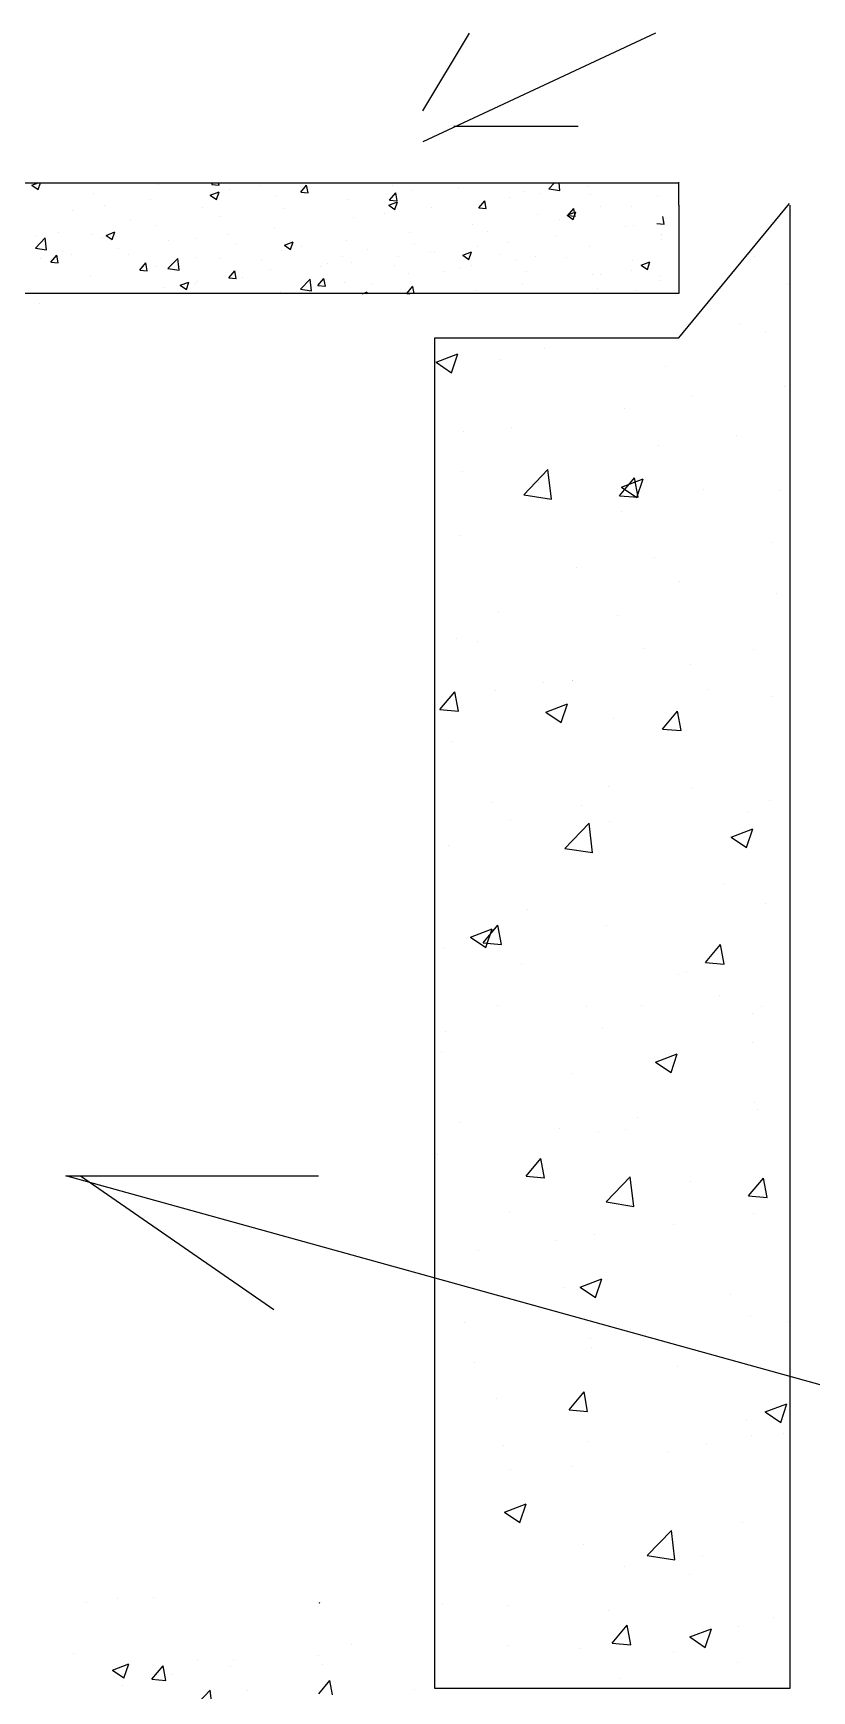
# Model space of a CAD drawing. Extents: x 0.035 to 0.854, y 0.057 to 0.57.
# Drawn here: x 0.58919 to 0.60224, y 0.16563 to 0.19342 of the extents above; entities that cross this region are included whole.
import ezdxf

# ---------------------------------------------------------------- set-up
doc = ezdxf.new("R2010")
doc.units = 0
doc.header["$LTSCALE"] = 500
doc.header["$MEASUREMENT"] = 0
doc.layers.get('0').update_dxf_attribs({"linetype": 'CONTINUOUS'})

# ---------------------------------------------------------------- blocks, each defined once
blk = doc.blocks.new('*X45')
at = {"color": 0}
for p, q in [((13725.8, 2346.7), (13725.8, 2346.7)), ((13568.6, 2326), (13568.6, 2326)), ((13631.1, 2334.2), (13631.1, 2334.2)), ((13829.8, 2322.6), (13829.8, 2322.6)), ((13410.7, 2305.2), (13410.7, 2305.2)), ((13856.6, 2300.8), (13856.6, 2300.8)), ((13253.4, 2284.5), (13253.4, 2284.5)), ((13316, 2292.7), (13316, 2292.7)), ((13817.9, 2268.9), (13817.9, 2268.9)), ((13838.6, 2261.8), (13838.6, 2261.8)), ((13573.1, 2237.3), (13590.6, 2244.1)), ((13585.6, 2228.9), (13590.7, 2244)), ((13660.1, 2248.1), (13660.1, 2248.1)), ((13573.1, 2237.3), (13585.6, 2228.9)), ((13624.4, 2239.5), (13624.4, 2239.5)), ((13757.9, 2233.8), (13757.9, 2233.8)), ((13853.5, 2217.5), (13853.5, 2217.5)), ((13779.5, 2210.1), (13779.5, 2210.1)), ((13725.2, 2199.9), (13725.2, 2199.9)), ((13595.3, 2181.2), (13595.3, 2181.2)), ((13633.7, 2185.1), (13633.7, 2185.1)), ((13814.8, 2178.5), (13814.8, 2178.5)), ((13752.2, 2170.3), (13752.2, 2170.3)), ((13643.8, 2130.5), (13663.2, 2150.8)), ((13666, 2127.1), (13663.2, 2150.8)), ((13594.3, 2149.5), (13594.3, 2149.5)), ((13655.4, 2140.3), (13655.4, 2140.3)), ((13720.8, 2129.8), (13732.9, 2144.2)), ((13722.4, 2136.7), (13739.9, 2143.4)), ((13735.8, 2128.5), (13732.9, 2144.2)), ((13734.8, 2128.3), (13739.9, 2143.4)), ((13643.8, 2130.5), (13666, 2127.1)), ((13720.8, 2129.8), (13735.8, 2128.5)), ((13722.4, 2136.7), (13734.8, 2128.3)), ((13788.9, 2134.7), (13788.9, 2134.7)), ((13850.5, 2134.3), (13850.5, 2134.3)), ((13722.1, 2116.7), (13722.1, 2116.7)), ((13592.3, 2098), (13592.3, 2098)), ((13843.7, 2092.4), (13843.7, 2092.4)), ((13686.4, 2071.7), (13686.4, 2071.7)), ((13749, 2079.9), (13749, 2079.9)), ((13769.2, 2060.9), (13769.2, 2060.9)), ((13847.5, 2051.1), (13847.5, 2051.1)), ((13623.4, 2035.9), (13623.4, 2035.9)), ((13719.1, 2033.5), (13719.1, 2033.5)), ((13589.2, 2014.7), (13589.2, 2014.7)), ((13606.7, 2012.6), (13606.7, 2012.6)), ((13740.2, 2006.9), (13740.2, 2006.9)), ((13829.1, 2006), (13829.1, 2006)), ((13777.9, 1993.8), (13777.9, 1993.8)), ((13659.5, 1979), (13659.5, 1979)), ((13683.2, 1981.3), (13683.2, 1981.3)), ((13683.3, 1981), (13683.3, 1981)), ((13576.2, 1957.5), (13588.2, 1971.8)), ((13591.1, 1956.1), (13588.2, 1971.8)), ((13620.6, 1973.1), (13620.6, 1973.1)), ((13792.9, 1973.4), (13792.9, 1973.4)), ((13844.4, 1967.9), (13844.4, 1967.9)), ((13576.2, 1957.5), (13591.1, 1956.2)), ((13661.5, 1955.4), (13679, 1962.1)), ((13661.5, 1955.4), (13674, 1947)), ((13674, 1947), (13679, 1962.1)), ((13716.1, 1950.3), (13716.1, 1950.3)), ((13755.5, 1941.8), (13767.6, 1956.1)), ((13770.5, 1940.5), (13767.6, 1956.1)), ((13755.5, 1941.8), (13770.5, 1940.5)), ((13586.2, 1931.5), (13586.2, 1931.5)), ((13712.1, 1895.2), (13712.1, 1895.2)), ((13778.8, 1893.5), (13778.8, 1893.5)), ((13841.4, 1884.6), (13841.4, 1884.6)), ((13617.5, 1882.7), (13617.5, 1882.7)), ((13690.5, 1879.9), (13690.5, 1879.9)), ((13823.9, 1874.2), (13823.9, 1874.2)), ((13633, 1868.5), (13633, 1868.5)), ((13676.9, 1845.6), (13696.4, 1865.9)), ((13699.2, 1842.1), (13696.4, 1865.9)), ((13713, 1867), (13713, 1867)), ((13810.8, 1854.7), (13828.3, 1861.5)), ((13823.2, 1846.3), (13828.3, 1861.4)), ((13583.2, 1848.3), (13583.2, 1848.3)), ((13676.9, 1845.6), (13699.2, 1842.2)), ((13810.8, 1854.7), (13823.2, 1846.3)), ((13804.3, 1817.4), (13804.3, 1817.4)), ((13646.4, 1796.6), (13646.4, 1796.6)), ((13838.3, 1801.4), (13838.3, 1801.4)), ((13600.7, 1774.1), (13618.2, 1780.8)), ((13610.9, 1769.4), (13622.9, 1783.8)), ((13613.1, 1765.7), (13618.2, 1780.8)), ((13625.8, 1768.1), (13622.9, 1783.8)), ((13710, 1783.8), (13710, 1783.8)), ((13580.1, 1765.1), (13580.1, 1765.1)), ((13600.7, 1774.1), (13613.1, 1765.7)), ((13610.9, 1769.4), (13625.8, 1768.1)), ((13790.2, 1753.7), (13802.3, 1768.1)), ((13805.1, 1752.4), (13802.3, 1768.1)), ((13641.8, 1752.1), (13641.8, 1752.1)), ((13790.2, 1753.7), (13805.1, 1752.4)), ((13768.4, 1744.3), (13768.4, 1744.3)), ((13775.2, 1746.5), (13775.2, 1746.5)), ((13801.1, 1727), (13801.1, 1727)), ((13622.7, 1719.3), (13622.7, 1719.3)), ((13694.5, 1718.5), (13694.5, 1718.5)), ((13738.5, 1718.8), (13738.5, 1718.8)), ((13828, 1712.9), (13828, 1712.9)), ((13835.3, 1718.2), (13835.3, 1718.2)), ((13580.6, 1698), (13580.6, 1698)), ((13706.9, 1700.6), (13706.9, 1700.6)), ((13828.4, 1689.5), (13828.4, 1689.5)), ((13577.1, 1681.9), (13577.1, 1681.9)), ((13749.9, 1673.4), (13767.4, 1680.2)), ((13749.9, 1673.4), (13762.4, 1665.1)), ((13762.4, 1665), (13767.4, 1680.2)), ((13682.6, 1664.4), (13682.6, 1664.4)), ((13830, 1640.9), (13830, 1640.9)), ((13832.3, 1635), (13832.3, 1635)), ((13592, 1625), (13592, 1625)), ((13672.7, 1620.2), (13672.7, 1620.2)), ((13703.9, 1617.4), (13703.9, 1617.4)), ((13725.5, 1619.4), (13725.5, 1619.4)), ((13735.3, 1628.4), (13735.3, 1628.4)), ((13574, 1598.6), (13574, 1598.6)), ((13645.6, 1581.4), (13657.6, 1595.7)), ((13660.5, 1580), (13657.6, 1595.7)), ((13645.6, 1581.4), (13660.5, 1580.1)), ((13710.1, 1560.7), (13729.5, 1581)), ((13732.3, 1557.2), (13729.5, 1581)), ((13778, 1576.9), (13778, 1576.9)), ((13824.9, 1565.7), (13836.9, 1580)), ((13839.8, 1564.4), (13836.9, 1580)), ((13824.9, 1565.7), (13839.8, 1564.4)), ((13632.2, 1551.9), (13632.2, 1551.9)), ((13710.1, 1560.7), (13732.3, 1557.2)), ((13829.2, 1551.8), (13829.2, 1551.8)), ((13764.2, 1542.3), (13764.2, 1542.3)), ((13669.5, 1529.8), (13669.5, 1529.8)), ((13700.9, 1534.2), (13700.9, 1534.2)), ((13607, 1521.6), (13607, 1521.6)), ((13689.1, 1492.2), (13706.6, 1498.9)), ((13701.5, 1483.8), (13706.6, 1498.9)), ((13676.8, 1491.7), (13676.8, 1491.7)), ((13689.1, 1492.2), (13701.5, 1483.8)), ((13810.3, 1486), (13810.3, 1486)), ((13596.1, 1463.7), (13596.1, 1463.7)), ((13729.5, 1458.1), (13729.5, 1458.1)), ((13826.2, 1468.5), (13826.2, 1468.5)), ((13856.3, 1464.4), (13856.3, 1464.4)), ((13697.8, 1450.9), (13697.8, 1450.9)), ((13698.5, 1443.7), (13698.5, 1443.7)), ((13603.8, 1431.2), (13603.8, 1431.2)), ((13767.7, 1427.8), (13767.7, 1427.8)), ((13621.9, 1402.7), (13621.9, 1402.7)), ((13680.3, 1393.3), (13692.3, 1407.7)), ((13695.2, 1392), (13692.3, 1407.7)), ((13680.3, 1393.3), (13695.2, 1392)), ((13838.3, 1391.5), (13855.8, 1398.2)), ((13838.3, 1391.5), (13850.8, 1383.1)), ((13850.8, 1383.1), (13855.8, 1398.2)), ((13823.1, 1385.3), (13823.1, 1385.3)), ((13627.1, 1364.6), (13627.1, 1364.6)), ((13694.8, 1367.7), (13694.8, 1367.7)), ((13790.6, 1365.8), (13790.6, 1365.8)), ((13827.6, 1372.9), (13827.6, 1372.9)), ((13853.2, 1374.1), (13853.2, 1374.1)), ((13760.5, 1358.9), (13760.5, 1358.9)), ((13632.7, 1345.1), (13632.7, 1345.1)), ((13681.8, 1347.9), (13681.8, 1347.9)), ((13628.3, 1310.9), (13645.8, 1317.6)), ((13628.3, 1310.9), (13640.7, 1302.5)), ((13640.7, 1302.5), (13645.8, 1317.6)), ((13743.2, 1275.8), (13762.7, 1296.1)), ((13765.4, 1272.3), (13762.7, 1296.1)), ((13820.1, 1302.1), (13820.1, 1302.1)), ((13691.7, 1284.5), (13691.7, 1284.5)), ((13743.2, 1275.8), (13765.4, 1272.3)), ((13787.4, 1275.5), (13787.4, 1275.5)), ((13724.8, 1267.2), (13724.8, 1267.2)), ((13777.3, 1260.4), (13777.3, 1260.4)), ((13578.4, 1236.8), (13578.4, 1236.8)), ((13631.5, 1235.3), (13631.5, 1235.3)), ((13711.9, 1231.2), (13711.9, 1231.2)), ((13714.9, 1205.3), (13727, 1219.6)), ((13729.9, 1204), (13727, 1219.6)), ((13777.5, 1210.2), (13795, 1216.9)), ((13789.9, 1201.8), (13795, 1216.9)), ((13817.1, 1218.9), (13817.1, 1218.9)), ((13845.3, 1225.5), (13845.3, 1225.5)), ((13631.1, 1203.2), (13631.1, 1203.2)), ((13714.9, 1205.3), (13729.9, 1204)), ((13777.5, 1210.2), (13789.9, 1201.8)), ((13688.7, 1201.3), (13688.7, 1201.3)), ((13764.6, 1197.6), (13764.6, 1197.6)), ((13816.3, 1189.3), (13816.3, 1189.3)), ((13721.6, 1176.9), (13721.6, 1176.9)), ((13659, 1168.6), (13659, 1168.6))]:
    blk.add_line(p, q, dxfattribs=at)
blk = doc.blocks.new('*X46')
at = {"color": 0}
for p, q in [((13247.5, 2379.9), (13252.5, 2381.8)), ((13247.5, 2379.9), (13252.5, 2376.5)), ((13252.5, 2376.5), (13254.3, 2381.8)), ((13349.3, 2380.7), (13349.3, 2380.7)), ((13392.3, 2380.6), (13393.3, 2381.8)), ((13392.3, 2380.6), (13398.3, 2380.1)), ((13398.3, 2380), (13397.9, 2381.8)), ((13431.6, 2379.9), (13431.6, 2379.9)), ((13464, 2374.3), (13468.8, 2380.1)), ((13470, 2373.8), (13468.8, 2380)), ((13537.6, 2379.6), (13537.6, 2379.6)), ((13603.8, 2381.8), (13603.8, 2381.8)), ((13664, 2377.1), (13668.5, 2381.8)), ((13672.9, 2375.8), (13672.2, 2381.8)), ((13695.3, 2378.7), (13695.3, 2378.7)), ((13297.4, 2373.2), (13297.4, 2373.2)), ((13343.4, 2368.3), (13343.4, 2368.3)), ((13391.2, 2371.9), (13398.2, 2374.6)), ((13391.2, 2371.9), (13396.2, 2368.5)), ((13396.2, 2368.5), (13398.2, 2374.6)), ((13406.6, 2376.6), (13406.6, 2376.6)), ((13443.4, 2372.1), (13443.4, 2372.1)), ((13464, 2374.3), (13470, 2373.8)), ((13501.9, 2368.4), (13501.9, 2368.4)), ((13535, 2363.9), (13542, 2366.6)), ((13535.7, 2368), (13540.6, 2373.8)), ((13535.7, 2368), (13541.7, 2367.5)), ((13539.9, 2360.5), (13542, 2366.5)), ((13541.7, 2367.5), (13540.6, 2373.8)), ((13553.2, 2375.4), (13553.2, 2375.4)), ((13590.9, 2377.4), (13590.9, 2377.4)), ((13607.5, 2361.8), (13612.3, 2367.5)), ((13613.5, 2361.2), (13612.3, 2367.5)), ((13632.4, 2370.4), (13632.4, 2370.4)), ((13644.3, 2375.1), (13644.3, 2375.1)), ((13657.4, 2373.7), (13657.4, 2373.7)), ((13664, 2377.1), (13672.9, 2375.8)), ((13697.7, 2372.9), (13697.7, 2372.9)), ((13751.1, 2370.6), (13751.1, 2370.6)), ((13280.5, 2360), (13280.5, 2360)), ((13305.6, 2363.3), (13305.6, 2363.3)), ((13326.8, 2352.1), (13326.8, 2352.1)), ((13385.1, 2362.1), (13385.1, 2362.1)), ((13399.4, 2354.5), (13399.4, 2354.5)), ((13450, 2360.9), (13450, 2360.9)), ((13506.3, 2353.8), (13506.3, 2353.8)), ((13531.4, 2357.1), (13531.4, 2357.1)), ((13535, 2363.9), (13539.9, 2360.5)), ((13569.3, 2362.1), (13569.3, 2362.1)), ((13607.5, 2361.8), (13613.4, 2361.2)), ((13654.5, 2356), (13654.5, 2356)), ((13672.6, 2352.5), (13672.6, 2352.5)), ((13678.7, 2355.9), (13685.7, 2358.5)), ((13678.7, 2355.9), (13683.6, 2352.5)), ((13679.2, 2355.5), (13684, 2361.2)), ((13679.2, 2355.5), (13685.2, 2355)), ((13683.6, 2352.5), (13685.7, 2358.5)), ((13685.2, 2354.9), (13684, 2361.2)), ((13705.8, 2363), (13705.8, 2363)), ((13730.9, 2362.5), (13730.9, 2362.5)), ((13756.9, 2348.7), (13755.7, 2354.9)), ((13250.4, 2329.4), (13258.1, 2337.5)), ((13251.2, 2339.8), (13251.2, 2339.8)), ((13268.5, 2342.1), (13268.5, 2342.1)), ((13296.2, 2339.9), (13296.2, 2339.9)), ((13304.6, 2337.5), (13304.6, 2337.5)), ((13307.2, 2339.6), (13314.2, 2342.3)), ((13307.2, 2339.6), (13312.2, 2336.3)), ((13312.2, 2336.3), (13314.2, 2342.3)), ((13348.1, 2347.4), (13348.1, 2347.4)), ((13405.3, 2340.5), (13405.3, 2340.5)), ((13443.2, 2345.5), (13443.2, 2345.5)), ((13552, 2342.1), (13552, 2342.1)), ((13602.5, 2348.5), (13602.5, 2348.5)), ((13614.3, 2342.5), (13614.3, 2342.5)), ((13669, 2339.2), (13669, 2339.2)), ((13732.2, 2347.5), (13732.2, 2347.5)), ((13750.9, 2349.2), (13756.9, 2348.7)), ((13754.9, 2340.5), (13754.9, 2340.5)), ((13757.2, 2350.8), (13757.2, 2350.8)), ((13250.4, 2329.4), (13259.2, 2328)), ((13259.2, 2328), (13258.1, 2337.5)), ((13272.3, 2326.4), (13272.3, 2326.4)), ((13317.1, 2328.9), (13317.1, 2328.9)), ((13357.9, 2335.3), (13357.9, 2335.3)), ((13380.3, 2337.2), (13380.3, 2337.2)), ((13411.3, 2333), (13411.3, 2333)), ((13448.7, 2327.6), (13448.7, 2327.6)), ((13450.9, 2331.6), (13457.9, 2334.3)), ((13450.9, 2331.6), (13455.9, 2328.3)), ((13455.9, 2328.2), (13457.9, 2334.3)), ((13464.7, 2330.8), (13464.7, 2330.8)), ((13500.7, 2335.1), (13500.7, 2335.1)), ((13518.1, 2328.5), (13518.1, 2328.5)), ((13555.9, 2332.4), (13555.9, 2332.4)), ((13571.5, 2326.3), (13571.5, 2326.3)), ((13594.6, 2323.6), (13601.6, 2326.3)), ((13599.6, 2320.2), (13601.6, 2326.3)), ((13606.1, 2330.9), (13606.1, 2330.9)), ((13631.1, 2334.2), (13631.1, 2334.2)), ((13696.5, 2330.5), (13696.5, 2330.5)), ((13755.1, 2336.2), (13755.1, 2336.2)), ((13254.2, 2320.6), (13254.2, 2320.6)), ((13262.7, 2317.9), (13267.5, 2323.7)), ((13262.7, 2317.9), (13268.7, 2317.4)), ((13268.7, 2317.4), (13267.5, 2323.6)), ((13279.3, 2323.9), (13279.3, 2323.9)), ((13325.6, 2324.1), (13325.6, 2324.1)), ((13334.4, 2311.6), (13339.3, 2317.4)), ((13334.4, 2311.6), (13340.4, 2311.1)), ((13340.4, 2311.1), (13339.3, 2317.4)), ((13346.9, 2314.1), (13346.9, 2314.1)), ((13357.1, 2312.8), (13364.9, 2321)), ((13357.1, 2312.8), (13366, 2311.5)), ((13366, 2311.5), (13364.9, 2320.9)), ((13379, 2321.9), (13379, 2321.9)), ((13398.2, 2321.2), (13398.2, 2321.2)), ((13406.2, 2305.4), (13411, 2311.1)), ((13412.1, 2304.8), (13411, 2311.1)), ((13432.4, 2319.6), (13432.4, 2319.6)), ((13439.3, 2312.4), (13439.3, 2312.4)), ((13480, 2314.3), (13480, 2314.3)), ((13485.8, 2317.3), (13485.8, 2317.3)), ((13497.6, 2322.4), (13497.6, 2322.4)), ((13505.1, 2317.6), (13505.1, 2317.6)), ((13539.2, 2315.1), (13539.2, 2315.1)), ((13542.9, 2322.6), (13542.9, 2322.6)), ((13592.6, 2312.8), (13592.6, 2312.8)), ((13594.6, 2323.6), (13599.6, 2320.2)), ((13601.3, 2315.2), (13601.3, 2315.2)), ((13624.8, 2324), (13624.8, 2324)), ((13638.2, 2320.5), (13638.2, 2320.5)), ((13653.3, 2322.7), (13653.3, 2322.7)), ((13678.2, 2321.8), (13678.2, 2321.8)), ((13730.9, 2311.4), (13730.9, 2311.4)), ((13731.6, 2319.5), (13731.6, 2319.5)), ((13738.4, 2315.6), (13745.4, 2318.3)), ((13738.4, 2315.6), (13743.3, 2312.2)), ((13743.3, 2312.2), (13745.4, 2318.3)), ((13294.9, 2306.6), (13294.9, 2306.6)), ((13354, 2297.8), (13354, 2297.8)), ((13366.9, 2299.4), (13373.9, 2302)), ((13366.9, 2299.4), (13371.9, 2296)), ((13371.9, 2296), (13373.9, 2302)), ((13379, 2301), (13379, 2301)), ((13381, 2302.4), (13381, 2302.4)), ((13406.2, 2305.4), (13412.1, 2304.8)), ((13416.9, 2306), (13416.9, 2306)), ((13463.8, 2296.3), (13471.6, 2304.4)), ((13472.7, 2294.9), (13471.6, 2304.4)), ((13477.9, 2299.1), (13482.7, 2304.8)), ((13477.9, 2299.1), (13483.9, 2298.6)), ((13483.9, 2298.6), (13482.7, 2304.8)), ((13499.5, 2301.8), (13499.5, 2301.8)), ((13521.6, 2300.5), (13521.6, 2300.5)), ((13549.6, 2292.8), (13554.4, 2298.6)), ((13550.8, 2308.8), (13550.8, 2308.8)), ((13555.5, 2292.6), (13554.4, 2298.5)), ((13579.9, 2310.5), (13579.9, 2310.5)), ((13642.7, 2299.8), (13642.7, 2299.8)), ((13645.9, 2310.6), (13645.9, 2310.6)), ((13699.3, 2308.3), (13699.3, 2308.3)), ((13705.9, 2308.1), (13705.9, 2308.1)), ((13752.7, 2306.1), (13752.7, 2306.1)), ((13753.9, 2302.9), (13753.9, 2302.9)), ((13447.5, 2294.3), (13447.5, 2294.3)), ((13463.8, 2296.3), (13472.7, 2294.9)), ((13513.9, 2292.6), (13517.6, 2294)), ((13517.1, 2292.6), (13517.6, 2294)), ((13549.6, 2292.8), (13552, 2292.6)), ((13604.8, 2294.8), (13604.8, 2294.8)), ((13703.4, 2296.5), (13703.4, 2296.5)), ((13734.7, 2295.5), (13734.7, 2295.5))]:
    blk.add_line(p, q, dxfattribs=at)
blk = doc.blocks.new('*X51')
at = {"color": 0}
for p, q in [((13562.9, 3188.7), (13562.9, 3188.7)), ((13582.9, 3190.9), (13582.9, 3190.9)), ((13606.1, 3191.7), (13606.1, 3191.7)), ((13713, 3188.4), (13713.4, 3188.1)), ((13713.4, 3188.1), (13713.5, 3188.5)), ((13555, 3155.2), (13555, 3155.2)), ((13712.6, 3154.5), (13712.6, 3154.5)), ((13733.9, 3161.1), (13733.9, 3161.1)), ((13579.9, 3144.8), (13590.4, 3148.8)), ((13579.9, 3144.8), (13587.3, 3139.8)), ((13587.3, 3139.7), (13590.4, 3148.8)), ((13605.2, 3139), (13612.5, 3147.6)), ((13614.2, 3138.2), (13612.5, 3147.6)), ((13618.2, 3142), (13618.2, 3142)), ((13635, 3151.9), (13635, 3151.9)), ((13655.8, 3147), (13655.8, 3147)), ((13658.1, 3151.5), (13658.1, 3151.5)), ((13715.1, 3148.5), (13715.1, 3148.5)), ((13581.1, 3141), (13581.1, 3141)), ((13586.6, 3135.1), (13586.6, 3135.1)), ((13605.2, 3139), (13614.2, 3138.2)), ((13631.2, 3119.6), (13642.9, 3131.8)), ((13644.5, 3117.6), (13642.9, 3131.8)), ((13666.7, 3131.7), (13666.7, 3131.7)), ((13712.8, 3129.6), (13720.1, 3138.2)), ((13721.8, 3128.8), (13720.1, 3138.2)), ((13774.8, 3132.3), (13774.8, 3132.3))]:
    blk.add_line(p, q, dxfattribs=at)

msp = doc.modelspace()

# ---------------------------------------------------------------- linework, layer by layer
for p, q in [((0.599624, 0.193416), (0.595724, 0.191596)), ((0.595724, 0.192116), (0.596504, 0.193416)), ((0.596244, 0.191856), (0.598324, 0.191856)), ((0.571402, 0.190906), (0.600012, 0.190906)), ((0.600012, 0.190535), (0.600012, 0.190919)), ((0.600012, 0.188308), (0.601867, 0.190563)), ((0.600012, 0.190535), (0.600012, 0.189051)), ((0.60187, 0.190535), (0.60187, 0.16567)), ((0.600012, 0.189051), (0.571402, 0.189051)), ((0.595925, 0.16567), (0.595925, 0.188308)), ((0.595925, 0.188308), (0.600012, 0.188308)), ((0.610565, 0.168493), (0.589737, 0.174267)), ((0.589737, 0.174267), (0.593973, 0.174267)), ((0.589987, 0.174267), (0.593226, 0.172027)), ((0.60187, 0.16567), (0.595925, 0.16567))]:
    msp.add_line(p, q)

# ---------------------------------------------------------------- block references
for name, p, xscale, yscale, zscale in [('*X46', (0.313624, 0.141364), 2.080000000000001e-05, 2.080000000000001e-05, 2.080000000000001e-05), ('*X45', (0.313624, 0.141364), 2.080000000000001e-05, 2.080000000000001e-05, 2.080000000000001e-05), ('*X51', (0.237444, 0.084216), 2.600000000000001e-05, 2.600000000000001e-05, 2.600000000000001e-05)]:
    msp.add_blockref(name, p, dxfattribs=dict(xscale=xscale, yscale=yscale, zscale=zscale))

doc.saveas('drawing.dxf')
